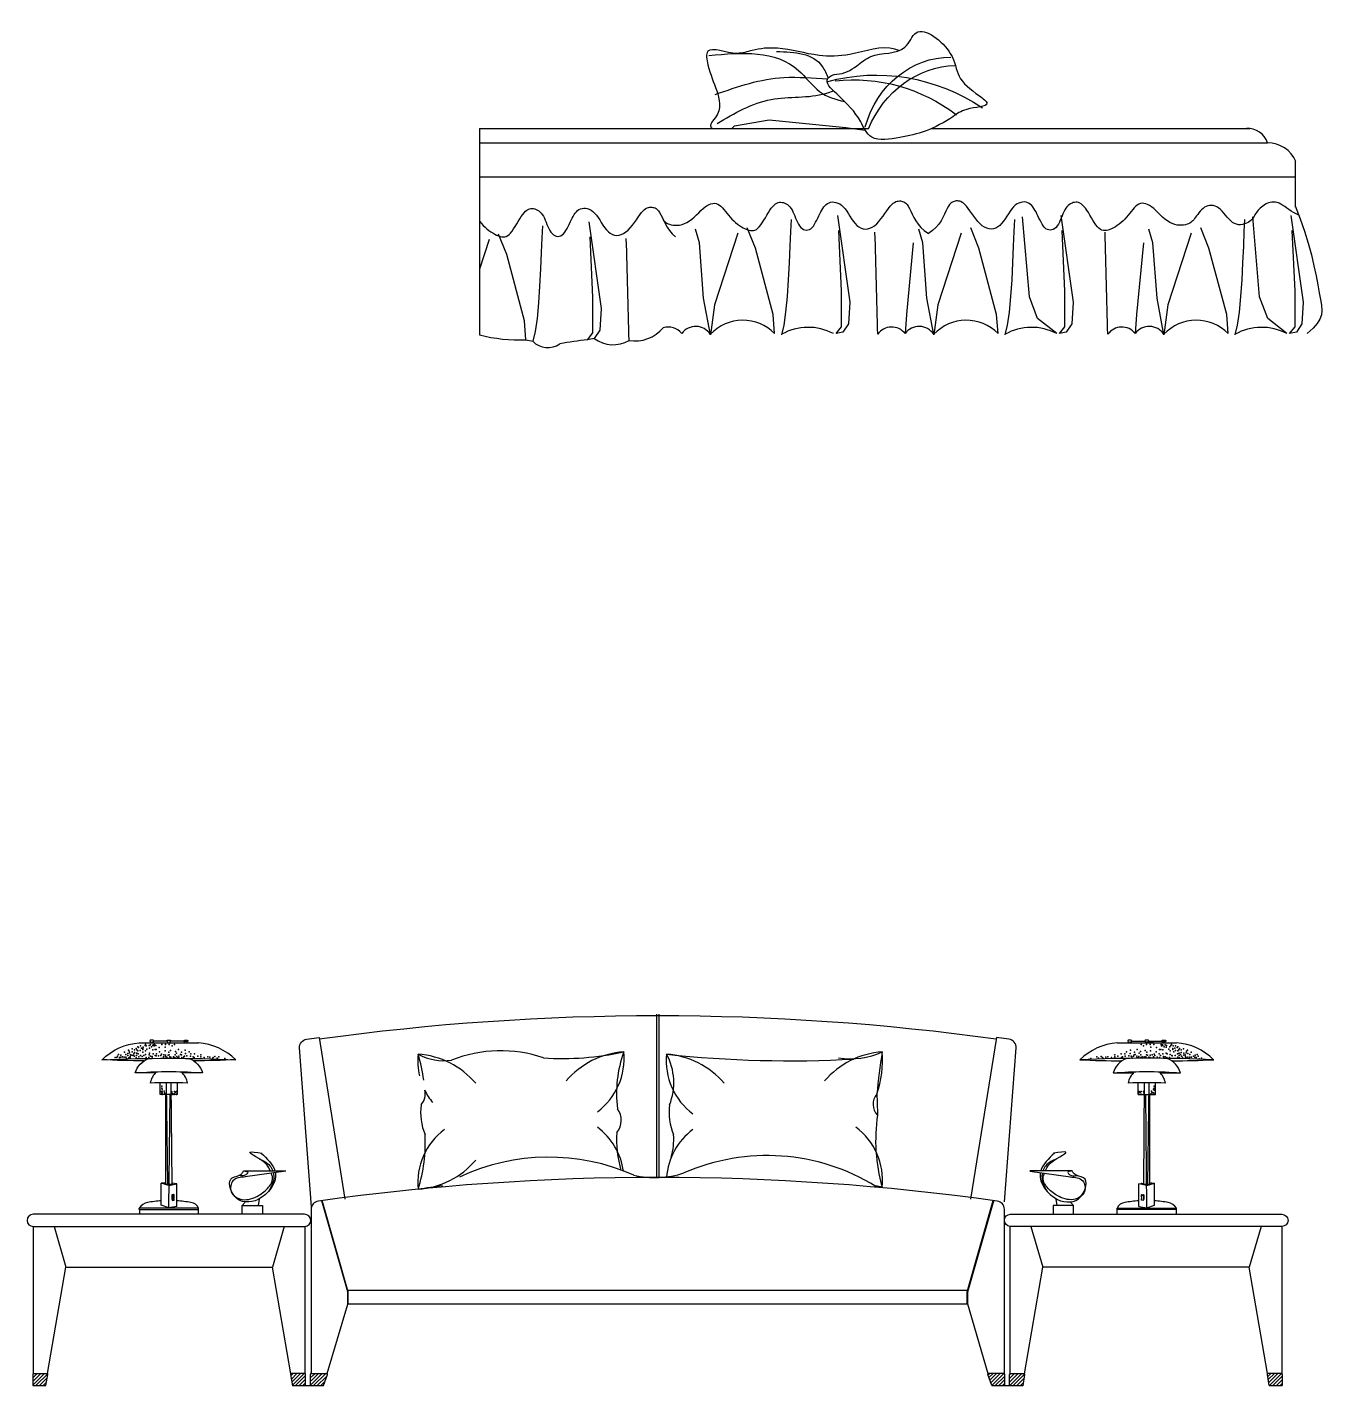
# Model space of a CAD drawing. Header units: inches. Extents: x 4.1 to 46.6, y 13.1 to 37.9.
# Drawn here: x 30.06 to 33.233, y 22.098 to 25.427 of the extents above; entities that cross this region are included whole.
import ezdxf

# ---------------------------------------------------------------- set-up
doc = ezdxf.new("R2010")
doc.units = ezdxf.units.IN
doc.header["$MEASUREMENT"] = 0
for name, color, linetype in [('02', 2, 'Continuous'), ('1', 1, 'Continuous'), ('4', 4, 'Continuous'), ('8', 8, 'Continuous')]:
    doc.layers.add(name, color=color, linetype=linetype)
pattern_1 = [(45, (38.468303, 12.233657), (-0.0044194174, 0.0044194174), [])]

msp = doc.modelspace()

# ---------------------------------------------------------------- hatches: boundary and pattern name
at = {"layer": '8'}
h = msp.add_hatch(dxfattribs=at)
h.set_pattern_fill('ANSI31', color=256, scale=0.05, style=0)
h.set_pattern_definition(pattern_1)
h.paths.add_polyline_path([(30.074, 22.0989), (30.1061, 22.0989), (30.1108, 22.1266, 0.465152), (30.1089, 22.1289), (30.076, 22.1289, 0.414214), (30.074, 22.1269)])
h.paths.add_polyline_path([(30.7424, 22.0989), (30.7424, 22.1265, 0.414214), (30.7404, 22.1285), (30.7076, 22.1285, 0.465152), (30.7056, 22.1261), (30.7103, 22.0989)])
h = msp.add_hatch(dxfattribs=at)
h.set_pattern_fill('ANSI31', color=256, scale=0.05, style=0)
h.set_pattern_definition(pattern_1)
h.paths.add_polyline_path([(30.7949, 22.1286, 0.154408), (30.7938, 22.1289), (30.756, 22.1289), (30.756, 22.0989), (30.786, 22.0989)])
h.paths.add_polyline_path([(32.456, 22.1269, 0.414214), (32.454, 22.1289), (32.4163, 22.1289, 0.516636), (32.4144, 22.1263), (32.424, 22.0989), (32.456, 22.0989)])
h = msp.add_hatch(dxfattribs=at)
h.set_pattern_fill('ANSI31', color=256, scale=0.05, style=0)
h.set_pattern_definition(pattern_1)
h.paths.add_polyline_path([(32.4697, 22.1285, 0.414214), (32.4677, 22.1265), (32.4677, 22.0989), (32.4998, 22.0989), (32.5045, 22.1261, 0.465152), (32.5025, 22.1285)])
h.paths.add_polyline_path([(33.1012, 22.1289, 0.465152), (33.0993, 22.1266), (33.104, 22.0989), (33.136, 22.0989), (33.136, 22.1269, 0.414214), (33.134, 22.1289)])

# ---------------------------------------------------------------- linework, layer by layer
at = {"layer": '02'}
for p, q in [((31.1686, 25.1441), (33.0998, 25.1441)), ((31.2825, 24.6613), (31.2992, 24.658)), ((31.6035, 22.6089), (31.6035, 23.0089)), ((31.6085, 22.6089), (31.6085, 23.0089)), ((30.4539, 22.9425), (30.4447, 22.9425)), ((32.7316, 22.939), (32.8764, 22.939)), ((32.8015, 22.9414), (32.8399, 22.9429)), ((32.8483, 22.9414), (32.8435, 22.9414)), ((30.3863, 22.8119), (30.3863, 22.8407)), ((30.4045, 22.5927), (30.4013, 22.8411)), ((30.415, 22.5932), (30.413, 22.8411)), ((30.4283, 22.8119), (30.4283, 22.8407)), ((32.783, 22.8119), (32.783, 22.8407)), ((32.7963, 22.5932), (32.7983, 22.8411)), ((32.8068, 22.5927), (32.81, 22.8411)), ((32.825, 22.8119), (32.825, 22.8407)), ((30.4283, 22.8119), (30.3863, 22.8119)), ((30.3996, 22.5934), (30.3996, 22.8119)), ((30.407, 22.5347), (30.4101, 22.8119)), ((32.783, 22.8119), (32.825, 22.8119)), ((32.8043, 22.5347), (32.8012, 22.8119)), ((32.8117, 22.5934), (32.8117, 22.8119)), ((30.59, 22.6251), (30.6942, 22.6251)), ((30.6942, 22.6241), (30.5942, 22.6103)), ((32.6213, 22.6251), (32.5171, 22.6251)), ((32.5171, 22.6241), (32.6171, 22.6103)), ((30.3996, 22.5958), (30.3885, 22.5949)), ((30.407, 22.5896), (30.3885, 22.5949)), ((30.3885, 22.5408), (30.3885, 22.5949)), ((30.407, 22.5896), (30.427, 22.5933)), ((30.427, 22.5933), (30.415, 22.5952)), ((30.427, 22.5381), (30.427, 22.5934)), ((32.7843, 22.5933), (32.7963, 22.5952)), ((32.7843, 22.5381), (32.7843, 22.5934)), ((32.8043, 22.5896), (32.7843, 22.5933)), ((32.8043, 22.5896), (32.8228, 22.5949)), ((32.8117, 22.5958), (32.8228, 22.5949)), ((32.8228, 22.5408), (32.8228, 22.5949)), ((30.5942, 22.5487), (30.5868, 22.5402)), ((30.5868, 22.5402), (30.6367, 22.5402)), ((30.5868, 22.5189), (30.5868, 22.5402)), ((30.6272, 22.5402), (30.6293, 22.5561)), ((30.6367, 22.5402), (30.6367, 22.5189)), ((32.6245, 22.5402), (32.5746, 22.5402)), ((32.5746, 22.5402), (32.5746, 22.5189)), ((32.5841, 22.5402), (32.582, 22.5561)), ((32.6171, 22.5487), (32.6245, 22.5402)), ((32.6245, 22.5189), (32.6245, 22.5402)), ((30.3349, 22.5305), (30.3349, 22.5339)), ((32.8764, 22.5305), (32.8764, 22.5339)), ((32.364, 22.3319), (30.846, 22.3319))]:
    msp.add_line(p, q, dxfattribs=at)
for points in [[(31.7932, 25.1854), (31.8787, 25.2003), (32.0665, 25.1818), (32.1137, 25.1752)], [(31.6186, 24.9552), (31.6204, 24.953), (31.6226, 24.9508), (31.625, 24.9488), (31.6277, 24.9471), (31.6307, 24.9456), (31.6343, 24.9443), (31.6384, 24.9432), (31.643, 24.9424), (31.648, 24.942), (31.6535, 24.942), (31.6591, 24.9426), (31.665, 24.9439), (31.671, 24.9459), (31.6769, 24.9488), (31.6829, 24.9526), (31.6888, 24.9571), (31.6945, 24.9621), (31.7002, 24.9674), (31.7058, 24.9728), (31.7112, 24.978), (31.7164, 24.9828), (31.7215, 24.987), (31.7265, 24.9904), (31.7312, 24.9929), (31.7358, 24.9947), (31.7403, 24.9956), (31.7445, 24.9958), (31.7487, 24.9951), (31.7527, 24.9937), (31.7566, 24.9914), (31.7604, 24.9884), (31.7641, 24.9848), (31.7677, 24.9807), (31.7714, 24.9761), (31.7751, 24.9714), (31.779, 24.9665), (31.783, 24.9617), (31.7872, 24.9571), (31.7916, 24.9527), (31.7962, 24.9486), (31.8009, 24.9449), (31.8056, 24.9415), (31.8104, 24.9384), (31.8151, 24.9358), (31.8197, 24.9335), (31.8241, 24.9316), (31.8283, 24.9301), (31.8323, 24.9292), (31.8361, 24.9288), (31.8398, 24.9291), (31.8434, 24.9301), (31.847, 24.9319), (31.8506, 24.9346), (31.8542, 24.9382), (31.8579, 24.9428), (31.8616, 24.9482), (31.8653, 24.9542), (31.8691, 24.9605), (31.8728, 24.9669), (31.8765, 24.973), (31.8802, 24.9788), (31.8837, 24.9839), (31.8872, 24.9882), (31.8906, 24.9916), (31.8939, 24.9943), (31.8972, 24.9962), (31.9004, 24.9975), (31.9036, 24.9982), (31.9069, 24.9983), (31.9101, 24.9981), (31.9134, 24.9974), (31.9167, 24.9962), (31.9199, 24.9947), (31.9231, 24.9926), (31.9262, 24.9901), (31.9291, 24.9872), (31.9319, 24.9836), (31.9345, 24.9796), (31.9368, 24.975), (31.939, 24.9701), (31.9411, 24.9649), (31.9432, 24.9596), (31.9453, 24.9543), (31.9475, 24.9493), (31.95, 24.9446), (31.9527, 24.9404), (31.9557, 24.9369), (31.959, 24.9341), (31.9625, 24.932), (31.9661, 24.9307), (31.9697, 24.9301), (31.9734, 24.9304), (31.977, 24.9315), (31.9804, 24.9335), (31.9837, 24.9365), (31.9867, 24.9401), (31.9896, 24.9444), (31.9923, 24.9492), (31.995, 24.9543), (31.9975, 24.9595), (32, 24.9647), (32.0024, 24.9699), (32.0048, 24.9747), (32.0073, 24.9792), (32.0098, 24.9833), (32.0125, 24.9871), (32.0153, 24.9904), (32.0184, 24.9932), (32.0216, 24.9955), (32.0252, 24.9973), (32.0291, 24.9985), (32.0333, 24.999), (32.0376, 24.9989), (32.0421, 24.9981), (32.0467, 24.9965), (32.0513, 24.9942), (32.0558, 24.991), (32.0602, 24.9869), (32.0644, 24.9819), (32.0685, 24.9763), (32.0725, 24.9702), (32.0765, 24.9639), (32.0805, 24.9577), (32.0847, 24.9517), (32.089, 24.9462), (32.0936, 24.9415), (32.0985, 24.9378), (32.1036, 24.935), (32.1089, 24.9333), (32.1143, 24.9326), (32.1199, 24.933), (32.1255, 24.9345), (32.1311, 24.9371), (32.1366, 24.9408), (32.1421, 24.9456), (32.1474, 24.9513), (32.1525, 24.9576), (32.1575, 24.9642), (32.1623, 24.9709), (32.1669, 24.9773), (32.1712, 24.9833), (32.1753, 24.9884), (32.179, 24.9926), (32.1825, 24.9958), (32.1858, 24.9981), (32.1889, 24.9998), (32.1919, 25.0009), (32.1947, 25.0014), (32.1975, 25.0016), (32.2002, 25.0015), (32.2028, 25.0012), (32.2055, 25.0006), (32.2082, 24.9996), (32.2109, 24.998), (32.2137, 24.9958), (32.2165, 24.9926), (32.2194, 24.9885), (32.2223, 24.9833), (32.2254, 24.9768), (32.2289, 24.9694), (32.2328, 24.9614), (32.2376, 24.953), (32.2433, 24.9446), (32.2502, 24.9364), (32.2586, 24.9288), (32.2686, 24.9221)], [(33.1771, 24.9667), (33.1765, 24.9669), (33.1699, 24.9698), (33.1637, 24.9731), (33.1578, 24.9766), (33.1522, 24.9803), (33.147, 24.984), (33.1419, 24.9876), (33.1371, 24.9908), (33.1324, 24.9936), (33.1279, 24.9959), (33.1233, 24.9974), (33.1189, 24.9983), (33.1146, 24.9987), (33.1103, 24.9984), (33.1062, 24.9977), (33.1022, 24.9966), (33.0984, 24.9951), (33.0947, 24.9933), (33.0912, 24.9913), (33.0879, 24.9891), (33.0848, 24.9867), (33.0819, 24.9841), (33.0792, 24.9814), (33.0767, 24.9787), (33.0745, 24.9758), (33.0724, 24.973), (33.0706, 24.9701), (33.0689, 24.9673), (33.0673, 24.9644), (33.0656, 24.9617), (33.0637, 24.959), (33.0615, 24.9563), (33.0589, 24.9538), (33.0559, 24.9513), (33.0522, 24.949), (33.0481, 24.9469), (33.0436, 24.9452), (33.0388, 24.944), (33.0338, 24.9434), (33.0288, 24.9434), (33.0238, 24.9444), (33.0189, 24.9462), (33.0142, 24.9491), (33.0098, 24.9529), (33.0054, 24.9572), (33.0012, 24.962), (32.9971, 24.9669), (32.9929, 24.9718), (32.9888, 24.9765), (32.9845, 24.9806), (32.9802, 24.9841), (32.9757, 24.9868), (32.9712, 24.9888), (32.9667, 24.9901), (32.9623, 24.9907), (32.9579, 24.9906), (32.9536, 24.9898), (32.9495, 24.9882), (32.9455, 24.986), (32.9417, 24.9832), (32.9381, 24.9799), (32.9347, 24.9763), (32.9315, 24.9725), (32.9286, 24.9687), (32.9258, 24.965), (32.9233, 24.9615), (32.9211, 24.9583), (32.9189, 24.9555), (32.9168, 24.953), (32.9146, 24.9508), (32.9122, 24.9488), (32.9095, 24.9471), (32.9065, 24.9456), (32.903, 24.9443), (32.8988, 24.9432), (32.8942, 24.9424), (32.8892, 24.942), (32.8838, 24.942), (32.8781, 24.9426), (32.8722, 24.9439), (32.8663, 24.9459), (32.8603, 24.9488), (32.8543, 24.9526), (32.8485, 24.9571), (32.8427, 24.9621), (32.837, 24.9674), (32.8315, 24.9728), (32.826, 24.978), (32.8208, 24.9828), (32.8157, 24.987), (32.8107, 24.9904), (32.806, 24.9929), (32.8014, 24.9947), (32.797, 24.9956), (32.7927, 24.9958), (32.7885, 24.9951), (32.7845, 24.9937), (32.7806, 24.9914), (32.7769, 24.9884), (32.7732, 24.9848), (32.7695, 24.9807), (32.7658, 24.9761), (32.7621, 24.9714), (32.7582, 24.9665), (32.7542, 24.9617), (32.75, 24.9571), (32.7456, 24.9527), (32.741, 24.9486), (32.7363, 24.9449), (32.7316, 24.9415), (32.7268, 24.9384), (32.7221, 24.9358), (32.7175, 24.9335), (32.7131, 24.9316), (32.7089, 24.9301), (32.7049, 24.9292), (32.7011, 24.9288), (32.6974, 24.9291), (32.6938, 24.9301), (32.6902, 24.9319), (32.6866, 24.9346), (32.683, 24.9382), (32.6793, 24.9428), (32.6756, 24.9482), (32.6719, 24.9542), (32.6681, 24.9605), (32.6644, 24.9669), (32.6607, 24.973), (32.657, 24.9788), (32.6535, 24.9839), (32.65, 24.9882), (32.6466, 24.9916), (32.6433, 24.9943), (32.64, 24.9962), (32.6368, 24.9975), (32.6336, 24.9982), (32.6304, 24.9983), (32.6271, 24.9981), (32.6238, 24.9974), (32.6206, 24.9962), (32.6173, 24.9947), (32.6141, 24.9926), (32.611, 24.9901), (32.6081, 24.9872), (32.6053, 24.9836), (32.6028, 24.9796), (32.6004, 24.975), (32.5982, 24.9701), (32.5961, 24.9649), (32.5941, 24.9596), (32.5919, 24.9543), (32.5897, 24.9493), (32.5873, 24.9446), (32.5846, 24.9404), (32.5815, 24.9369), (32.5783, 24.9341), (32.5748, 24.932), (32.5711, 24.9307), (32.5675, 24.9301), (32.5638, 24.9304), (32.5602, 24.9315), (32.5568, 24.9335), (32.5535, 24.9365), (32.5505, 24.9401), (32.5476, 24.9444), (32.5449, 24.9492), (32.5423, 24.9543), (32.5397, 24.9595), (32.5372, 24.9647), (32.5348, 24.9699), (32.5324, 24.9747), (32.5299, 24.9792), (32.5274, 24.9833), (32.5247, 24.9871), (32.5219, 24.9904), (32.5189, 24.9932), (32.5156, 24.9955), (32.512, 24.9973), (32.5081, 24.9985), (32.5039, 24.999), (32.4996, 24.9989), (32.4951, 24.9981), (32.4905, 24.9965), (32.4859, 24.9942), (32.4814, 24.991), (32.477, 24.9869), (32.4728, 24.9819), (32.4687, 24.9763), (32.4647, 24.9702), (32.4607, 24.9639), (32.4567, 24.9577), (32.4525, 24.9517), (32.4482, 24.9462), (32.4436, 24.9415), (32.4387, 24.9378), (32.4336, 24.935), (32.4283, 24.9333), (32.4229, 24.9326), (32.4173, 24.933), (32.4117, 24.9345), (32.4061, 24.9371), (32.4006, 24.9408), (32.3952, 24.9456), (32.3898, 24.9513), (32.3847, 24.9576), (32.3797, 24.9642), (32.3749, 24.9709), (32.3703, 24.9773), (32.366, 24.9833), (32.362, 24.9884), (32.3582, 24.9926), (32.3547, 24.9958), (32.3514, 24.9981), (32.3483, 24.9998), (32.3453, 25.0009), (32.3425, 25.0014), (32.3397, 25.0016), (32.337, 25.0015), (32.3344, 25.0012), (32.3317, 25.0006), (32.329, 24.9996), (32.3263, 24.998), (32.3236, 24.9958), (32.3207, 24.9926), (32.3179, 24.9885), (32.3149, 24.9833), (32.3118, 24.9768), (32.3083, 24.9694), (32.3044, 24.9614), (32.2996, 24.953), (32.2939, 24.9446), (32.287, 24.9364), (32.2786, 24.9288), (32.2686, 24.9221)], [(31.1686, 24.9525), (31.1696, 24.9512), (31.1736, 24.9464), (31.1778, 24.9417), (31.1822, 24.9373), (31.1868, 24.9332), (31.1915, 24.9295), (31.1963, 24.9261), (31.2011, 24.9231), (31.2058, 24.9204), (31.2104, 24.9181), (31.2148, 24.9162), (31.219, 24.9148), (31.2229, 24.9138), (31.2268, 24.9135), (31.2305, 24.9137), (31.2341, 24.9147), (31.2377, 24.9165), (31.2412, 24.9192), (31.2448, 24.9228), (31.2485, 24.9275), (31.2522, 24.9329), (31.256, 24.9389), (31.2597, 24.9452), (31.2635, 24.9515), (31.2672, 24.9577), (31.2708, 24.9635), (31.2744, 24.9686), (31.2778, 24.9728), (31.2812, 24.9763), (31.2845, 24.9789), (31.2878, 24.9808), (31.2911, 24.9821), (31.2943, 24.9828), (31.2975, 24.983), (31.3007, 24.9827), (31.304, 24.982), (31.3073, 24.9809), (31.3105, 24.9793), (31.3137, 24.9773), (31.3168, 24.9748), (31.3198, 24.9718), (31.3225, 24.9683), (31.3251, 24.9643), (31.3275, 24.9597), (31.3296, 24.9547), (31.3317, 24.9495), (31.3338, 24.9442), (31.3359, 24.939), (31.3382, 24.9339), (31.3406, 24.9293), (31.3433, 24.9251), (31.3463, 24.9216), (31.3496, 24.9187), (31.3531, 24.9166), (31.3567, 24.9153), (31.3604, 24.9148), (31.3641, 24.915), (31.3676, 24.9162), (31.3711, 24.9182), (31.3743, 24.9211), (31.3774, 24.9248), (31.3802, 24.9291), (31.383, 24.9338), (31.3856, 24.9389), (31.3881, 24.9441), (31.3906, 24.9494), (31.3931, 24.9545), (31.3955, 24.9593), (31.3979, 24.9638), (31.4005, 24.968), (31.4032, 24.9717), (31.406, 24.975), (31.409, 24.9779), (31.4123, 24.9802), (31.4159, 24.9819), (31.4198, 24.9831), (31.4239, 24.9837), (31.4283, 24.9836), (31.4328, 24.9828), (31.4373, 24.9812), (31.4419, 24.9788), (31.4464, 24.9756), (31.4508, 24.9715), (31.455, 24.9666), (31.4591, 24.9609), (31.4631, 24.9549), (31.4671, 24.9486), (31.4712, 24.9423), (31.4753, 24.9363), (31.4797, 24.9309), (31.4843, 24.9262), (31.4891, 24.9224), (31.4942, 24.9196), (31.4995, 24.9179), (31.505, 24.9173), (31.5105, 24.9176), (31.5161, 24.9191), (31.5217, 24.9217), (31.5273, 24.9255), (31.5327, 24.9303), (31.538, 24.936), (31.5432, 24.9423), (31.5482, 24.9489), (31.553, 24.9556), (31.5575, 24.962), (31.5618, 24.9679), (31.5659, 24.9731), (31.5697, 24.9772), (31.5732, 24.9804), (31.5765, 24.9828), (31.5796, 24.9845), (31.5825, 24.9855), (31.5854, 24.9861), (31.5881, 24.9862), (31.5908, 24.9861), (31.5935, 24.9859), (31.5962, 24.9853), (31.5988, 24.9843), (31.6016, 24.9827), (31.6043, 24.9804), (31.6071, 24.9773), (31.61, 24.9732), (31.613, 24.9679), (31.6161, 24.9615), (31.6195, 24.9541), (31.6235, 24.9461), (31.6282, 24.9377), (31.634, 24.9292), (31.6409, 24.9211), (31.6492, 24.9135)], [(31.3227, 24.9404), (31.3214, 24.9111), (31.3199, 24.8751), (31.3182, 24.8349), (31.316, 24.7929), (31.3131, 24.7518), (31.3095, 24.7139), (31.3049, 24.6818), (31.2992, 24.658)], [(31.4365, 24.9504), (31.4666, 24.7383), (31.4633, 24.6847), (31.4499, 24.6647), (31.4331, 24.6613), (31.4465, 24.6781), (31.4465, 24.765), (31.4398, 24.9137)], [(31.8918, 24.6767), (31.8885, 24.7235), (31.845, 24.8855), (31.8249, 24.9357)], [(31.932, 24.9558), (31.9307, 24.9265), (31.9293, 24.8905), (31.9275, 24.8502), (31.9253, 24.8083), (31.9225, 24.7671), (31.9188, 24.7292), (31.9142, 24.6971), (31.9086, 24.6733)], [(32.0458, 24.9658), (32.076, 24.7536), (32.0726, 24.7001), (32.0592, 24.68), (32.0425, 24.6767), (32.0559, 24.6934), (32.0559, 24.7804), (32.0492, 24.929)], [(32.4393, 24.6767), (32.4359, 24.7235), (32.3924, 24.8855), (32.3723, 24.9357)], [(32.4795, 24.9558), (32.4782, 24.9265), (32.4767, 24.8905), (32.475, 24.8502), (32.4728, 24.8083), (32.4699, 24.7671), (32.4663, 24.7292), (32.4617, 24.6971), (32.456, 24.6733)], [(32.5832, 24.6767), (32.5364, 24.7135), (32.5163, 24.767), (32.4996, 24.9624)], [(32.5933, 24.9658), (32.6234, 24.7536), (32.6201, 24.7001), (32.6067, 24.68), (32.5899, 24.6767), (32.6033, 24.6934), (32.6033, 24.7804), (32.5966, 24.929)], [(33.0031, 24.6767), (32.9998, 24.7235), (32.9563, 24.8855), (32.9362, 24.9357)], [(33.0433, 24.9558), (33.042, 24.9265), (33.0406, 24.8905), (33.0388, 24.8502), (33.0366, 24.8083), (33.0338, 24.7671), (33.0301, 24.7292), (33.0256, 24.6971), (33.0199, 24.6733)], [(33.1471, 24.6767), (33.1002, 24.7135), (33.0801, 24.767), (33.0634, 24.9624)], [(33.1571, 24.9658), (33.1873, 24.7536), (33.1839, 24.7001), (33.1705, 24.68), (33.1538, 24.6767), (33.1672, 24.6934), (33.1672, 24.7804), (33.1605, 24.929)], [(31.1921, 24.907), (31.1686, 24.8345)], [(31.2825, 24.6613), (31.2791, 24.7082), (31.2356, 24.8702), (31.2155, 24.9203)], [(31.8014, 24.9223), (31.7445, 24.7469), (31.7345, 24.6733), (31.7178, 24.7636), (31.7077, 24.8989), (31.6977, 24.9323)], [(32.3489, 24.9223), (32.292, 24.7469), (32.2819, 24.6733), (32.2652, 24.7636), (32.2552, 24.8989), (32.2451, 24.9323)], [(32.9128, 24.9223), (32.8558, 24.7469), (32.8458, 24.6733), (32.8291, 24.7636), (32.819, 24.8989), (32.809, 24.9323)], [(32.2317, 24.8989), (32.215, 24.7235), (32.2116, 24.6767)], [(32.7956, 24.8989), (32.7788, 24.7235), (32.7755, 24.6767)], [(30.4024, 22.9429), (30.3714, 22.9429)], [(32.8089, 22.9429), (32.8399, 22.9429)], [(30.427, 22.5381), (30.407, 22.5347), (30.3885, 22.5408)], [(30.4203, 22.5654), (30.4162, 22.5647)], [(30.847, 22.2988), (30.847, 22.3291), (30.7832, 22.5523)], [(32.364, 22.2988), (32.364, 22.3291), (32.4278, 22.5523)], [(32.7843, 22.5381), (32.8043, 22.5347), (32.8228, 22.5408)], [(32.791, 22.5654), (32.7951, 22.5647)], [(30.4797, 22.5339), (30.3349, 22.5339)], [(30.3349, 22.5305), (30.4797, 22.5305)], [(30.3353, 22.5305), (30.3353, 22.5189)], [(30.4797, 22.5189), (30.4797, 22.5339)], [(32.7316, 22.5189), (32.7316, 22.5339)], [(32.7316, 22.5339), (32.8764, 22.5339)], [(32.8764, 22.5305), (32.7316, 22.5305)], [(32.8759, 22.5305), (32.8759, 22.5189)]]:
    msp.add_lwpolyline(points, dxfattribs=at)
for points in [[(30.2437, 22.8973, -0.178639), (30.3349, 22.939), (30.4797, 22.939)], [(30.3678, 22.939), (30.3678, 22.9414, -0.204461), (30.3701, 22.9425, 0.555281), (30.3694, 22.9445), (30.3694, 22.9453), (30.3615, 22.9453), (30.3615, 22.9445, 0.555281), (30.3608, 22.9425, -0.204461), (30.363, 22.9414), (30.363, 22.939)], [(30.4049, 22.939), (30.4049, 22.9414, 0.204461), (30.4027, 22.9425, -0.555281), (30.4034, 22.9445), (30.4034, 22.9453), (30.4113, 22.9453), (30.4113, 22.9445, -0.555281), (30.412, 22.9425, 0.204461), (30.4098, 22.9414), (30.4098, 22.939)], [(30.4468, 22.9398, 0.094811), (30.4432, 22.9429), (30.4122, 22.9429)], [(30.4468, 22.939), (30.4468, 22.9414, 0.204461), (30.4446, 22.9425, -0.555282), (30.4453, 22.9445), (30.4453, 22.9453), (30.4532, 22.9453), (30.4532, 22.9445, -0.555282), (30.4539, 22.9425, 0.204461), (30.4517, 22.9414), (30.4517, 22.939)], [(32.7645, 22.939), (32.7645, 22.9414, -0.204461), (32.7667, 22.9425, 0.555282), (32.766, 22.9445), (32.766, 22.9453), (32.7581, 22.9453), (32.7581, 22.9445, 0.555282), (32.7574, 22.9425, -0.204461), (32.7596, 22.9414), (32.7596, 22.939)], [(32.7645, 22.9398, -0.094811), (32.7681, 22.9429), (32.799, 22.9429)], [(32.8064, 22.939), (32.8064, 22.9414, -0.204461), (32.8086, 22.9425, 0.555281), (32.8079, 22.9445), (32.8079, 22.9453), (32.8, 22.9453), (32.8, 22.9445, 0.555281), (32.7993, 22.9425, -0.204461), (32.8015, 22.9414), (32.8015, 22.939)], [(32.8435, 22.939), (32.8435, 22.9414, 0.204461), (32.8412, 22.9425, -0.555281), (32.8419, 22.9445), (32.8419, 22.9453), (32.8498, 22.9453), (32.8498, 22.9445, -0.555281), (32.8505, 22.9425, 0.204461), (32.8483, 22.9414), (32.8483, 22.939)], [(32.9676, 22.8973, 0.178639), (32.8764, 22.939)], [(30.3459, 22.8944, -0.005704), (30.2432, 22.8973, -0.023086), (30.5715, 22.8973, -0.005704), (30.4687, 22.8944)], [(30.3745, 22.8651), (30.3247, 22.8651, -0.227544), (30.3575, 22.9008, -0.227544)], [(30.4571, 22.9008, -0.227544), (30.4899, 22.8651), (30.4401, 22.8651)], [(32.8654, 22.8944, 0.005704), (32.9681, 22.8973, 0.023086), (32.6398, 22.8973, 0.005704), (32.7426, 22.8944)], [(32.7542, 22.9008, 0.227544), (32.7214, 22.8651), (32.7712, 22.8651)], [(32.8368, 22.8651), (32.8866, 22.8651, 0.227544), (32.8538, 22.9008, 0.227544)], [(30.4145, 22.5665, -0.544955), (30.4161, 22.5641, 0.064522), (30.4163, 22.5525)], [(30.4145, 22.5665), (30.4145, 22.5605, 0.108832), (30.4163, 22.5525)], [(30.4163, 22.5525), (30.4203, 22.5533, -0.055126), (30.4202, 22.5649, 0.486218), (30.419, 22.5672), (30.4147, 22.5665)], [(32.795, 22.5525), (32.791, 22.5533, 0.055126), (32.7911, 22.5649, -0.486218), (32.7923, 22.5672), (32.7966, 22.5665)], [(32.7968, 22.5665, 0.544955), (32.7952, 22.5641, -0.064522), (32.795, 22.5525)], [(32.7968, 22.5665), (32.7968, 22.5605, -0.108832), (32.795, 22.5525)]]:
    msp.add_lwpolyline(points, format="xyb", dxfattribs=at)
for centre, radius, start, end in [((-11.8817, 23.6061), 43.4296, 1.38985, 1.7204), ((-11.2723, 23.6215), 43.4296, 1.38985, 1.7204), ((-10.7085, 23.6215), 43.4296, 1.38985, 1.7204), ((31.8141, 24.6004), 0.1089, 44.4697, 136.8629), ((32.3616, 24.6004), 0.1089, 44.4697, 136.8629), ((32.9254, 24.6004), 0.1089, 44.4697, 136.8629), ((31.267, 25.0609), 0.3999, 255.7489, 272.2154), ((31.5492, 24.7489), 0.0905, 261.0147, 320.0087), ((31.6313, 24.6509), 0.0418, 38.0861, 107.6596), ((31.6986, 24.6515), 0.0426, 33.1927, 143.8173), ((31.9741, 24.5596), 0.1323, 62.1967, 119.455), ((32.1787, 24.6509), 0.0418, 38.0861, 145.0301), ((32.246, 24.6515), 0.0426, 33.1927, 143.8173), ((32.5215, 24.5596), 0.1323, 62.1967, 119.455), ((32.7426, 24.6509), 0.0418, 38.0861, 145.0301), ((32.8099, 24.6515), 0.0426, 33.1927, 143.8173), ((33.0854, 24.5596), 0.1323, 62.1967, 119.455), ((31.3362, 24.6933), 0.0512, 223.6337, 305.2238), ((31.5125, 23.8822), 0.7831, 95.8141, 100.7969), ((31.4964, 24.7269), 0.0777, 233.1853, 299.8705), ((31.6055, 16.9674), 6.0375, 82.10309, 97.89691), ((30.3776, 22.9318), 0.0127, 119.1208, 140.2305), ((30.4679, 22.7916), 0.1479, 45.5945, 85.4316), ((32.7434, 22.7916), 0.1479, 94.5684, 134.4055), ((32.8337, 22.9318), 0.0127, 39.7695, 60.8792), ((31.1793, 22.8945), 0.1619, 174.11, 192.9489), ((31.0812, 23.0251), 0.1302, 241.0908, 278.4042), ((31.0039, 22.7074), 0.2041, 40.4189, 85.9871), ((30.6049, 22.7895), 0.4309, 7.6727, 16.3954), ((31.2202, 22.5962), 0.3232, 71.0183, 111.7974), ((31.3705, 23.6138), 0.7134, 266.3716, 282.2562), ((31.5362, 22.713), 0.2041, 94.0129, 139.5811), ((31.3609, 22.9), 0.1619, 306.5711, 5.89), ((31.8196, 22.813), 0.3152, 160.8133, 186.5053), ((31.7882, 22.8945), 0.1619, 174.11, 233.4289), ((31.9294, 25.7117), 2.8169, 263.8398, 273.1866), ((31.6128, 22.7074), 0.2041, 40.4189, 85.9871), ((31.4974, 22.8414), 0.1473, 338.3017, 28.2264), ((32.1697, 22.713), 0.2041, 94.0129, 139.5811), ((32.0769, 23.0901), 0.1904, 261.5028, 294.3374), ((31.8992, 22.8956), 0.257, 341.3058, 4.6952), ((33.5015, 22.6988), 1.3636, 170.8108, 175.1902), ((30.4073, 21.8835), 0.9842, 85.7804, 94.2196), ((30.4058, 22.8334), 0.0445, 130.1548, 171.8287), ((30.4073, 22.0824), 0.7588, 86.5578, 93.4422), ((30.4089, 22.8334), 0.0445, 8.1713, 49.8452), ((32.804, 21.8835), 0.9842, 85.7804, 94.2196), ((32.8024, 22.8334), 0.0445, 130.1548, 171.8287), ((32.804, 22.0824), 0.7588, 86.5578, 93.4422), ((32.8055, 22.8334), 0.0445, 8.1713, 49.8452), ((30.9975, 22.8132), 0.0382, 316.7316, 14.6494), ((31.1793, 22.8945), 0.1619, 206.2629, 219.0596), ((32.1702, 22.7882), 0.0372, 137.8287, 225.5264), ((34.1104, 22.8513), 1.9682, 181.1124, 182.6095), ((31.1642, 22.7686), 0.1401, 172.4632, 202.983), ((31.4705, 22.7493), 0.0456, 319.098, 37.9167), ((31.7731, 22.7686), 0.1401, 172.4632, 202.983), ((32.5524, 22.6992), 0.413, 171.2929, 195.9757), ((31.1793, 22.5966), 0.1619, 126.5711, 185.89), ((30.6564, 22.6939), 0.3793, 342.521, 3.0199), ((31.3609, 22.6021), 0.1619, 7.6359, 53.4289), ((31.7793, 22.7024), 0.2749, 176.4446, 196.2046), ((31.7882, 22.5966), 0.1619, 126.5711, 175.6819), ((31.4918, 22.7012), 0.1528, 343.77, 4.7767), ((31.9943, 22.6021), 0.1619, 354.11, 53.4289), ((31.0039, 22.7836), 0.2041, 274.0129, 319.5811), ((31.3381, 22.1419), 0.5168, 66.1803, 115.0578), ((31.8733, 22.1532), 0.5094, 58.4212, 113.5776), ((31.5987, 22.8358), 0.2271, 256.796, 288.1918), ((30.4079, 22.6385), 0.0459, 259.6228, 278.9967), ((31.2187, 21.3522), 1.244, 96.4814, 99.2749), ((31.9359, 21.1128), 1.489, 81.5237, 82.1415), ((32.1697, 22.7891), 0.2041, 261.6583, 265.9871), ((32.8034, 22.6385), 0.0459, 261.0033, 280.3772), ((30.3592, 22.5198), 0.0281, 98.4064, 150.0209), ((30.4082, 22.2543), 0.2981, 93.798, 100.2614), ((30.4082, 22.2543), 0.2981, 79.7386, 86.398), ((30.4598, 22.5265), 0.0212, 20.3456, 85.9287), ((32.7515, 22.5265), 0.0212, 94.0713, 159.6544), ((32.8031, 22.2543), 0.2981, 93.602, 100.2614), ((32.8031, 22.2543), 0.2981, 79.7386, 86.202), ((32.8521, 22.5198), 0.0281, 29.9791, 81.5936)]:
    msp.add_arc(centre, radius, start, end, dxfattribs=at)
at = {"layer": '02', "extrusion": (0, 0, -1)}
for centre, major_axis, start_param, end_param in [((32.3241, 25.1137), (0, 0.2404), 5.006215, 6.281069), ((32.3403, 25.0716), (0, 0.2618), 5.131382, 6.259636), ((32.1404, 24.7617), (0, 0.5482), 6.039149, 6.830446), ((32.0868, 24.8135), (0, 0.4847), 6.177098, 6.886355)]:
    msp.add_ellipse(centre, major_axis=major_axis, ratio=0.913043, start_param=start_param, end_param=end_param, dxfattribs=at)
at = {"layer": '02'}
for points, knots in [([(32.0439, 25.3121), (32.0356, 25.312), (32.0066, 25.298), (32.0622, 25.2475), (32.0973, 25.2127), (32.1256, 25.1446), (32.2004, 25.1571), (32.2657, 25.1705), (32.3206, 25.2012), (32.3592, 25.2305), (32.4293, 25.233), (32.3767, 25.2708), (32.3367, 25.3027), (32.3338, 25.3698), (32.2391, 25.4442), (32.2133, 25.3571), (32.1342, 25.3685), (32.0924, 25.3293), (32.0623, 25.3125), (32.0439, 25.3121)], [0, 0, 0, 0, 24.745627, 75.53113, 176.834759, 229.445206, 297.566138, 361.662638, 441.698298, 481.716035, 534.169181, 562.460227, 638.682249, 709.509726, 812.632561, 863.699451, 951.062791, 994.681159, 1049.588657, 1049.588657, 1049.588657, 1049.588657]), ([(32.1959, 25.3695), (32.1927, 25.371), (32.1582, 25.385), (32.087, 25.3568), (31.9906, 25.3541), (31.9137, 25.3803), (31.843, 25.3742), (31.7923, 25.3551), (31.7183, 25.3878), (31.7301, 25.319), (31.7513, 25.2746), (31.7647, 25.2193), (31.7296, 25.1877), (31.7374, 25.1805), (31.741, 25.1787)], [41.997199, 41.997199, 41.997199, 41.997199, 53.322207, 163.7317, 238.657078, 342.212916, 403.809039, 441.815006, 512.687737, 552.567554, 632.213292, 712.031983, 739.473979, 752.07769, 752.07769, 752.07769, 752.07769]), ([(31.7308, 25.3582), (31.8124, 25.3651), (31.9197, 25.3741), (31.9978, 25.2632), (32.0412, 25.2497), (32.0636, 25.2451)], [0, 0, 0, 0, 211.530635, 277.96176, 342.095342, 342.095342, 342.095342, 342.095342]), ([(31.8966, 25.368), (31.9411, 25.3661), (31.9968, 25.3638), (32.0186, 25.3128), (32.0232, 25.3032)], [0, 0, 0, 0, 111.373868, 139.052761, 139.052761, 139.052761, 139.052761]), ([(31.7464, 25.2626), (31.8019, 25.2818), (31.8919, 25.313), (31.9859, 25.302), (32.0216, 25.301)], [0, 0, 0, 0, 164.078276, 265.973695, 265.973695, 265.973695, 265.973695]), ([(31.7509, 25.1914), (31.7938, 25.2164), (31.8771, 25.265), (31.9814, 25.2519), (32.0299, 25.2689), (32.0359, 25.2713)], [0, 0, 0, 0, 135.888954, 264.546281, 283.136958, 283.136958, 283.136958, 283.136958]), ([(30.6558, 22.6251), (30.6538, 22.6302), (30.645, 22.6503), (30.5839, 22.6757), (30.6218, 22.6706), (30.6357, 22.6687)], [136.132183, 136.132183, 136.132183, 136.132183, 147.226606, 180.988529, 200.496136, 200.496136, 200.496136, 200.496136]), ([(32.5555, 22.6251), (32.5575, 22.6302), (32.5663, 22.6503), (32.6274, 22.6757), (32.5895, 22.6706), (32.5756, 22.6687)], [136.132183, 136.132183, 136.132183, 136.132183, 147.226606, 180.988529, 200.496136, 200.496136, 200.496136, 200.496136]), ([(30.6282, 22.6549), (30.6382, 22.6504), (30.6527, 22.6438), (30.6603, 22.6298), (30.6619, 22.6251)], [0, 0, 0, 0, 20.62058, 30.054702, 30.054702, 30.054702, 30.054702]), ([(32.5831, 22.6549), (32.5731, 22.6504), (32.5586, 22.6438), (32.551, 22.6298), (32.5494, 22.6251)], [0, 0, 0, 0, 20.62058, 30.054702, 30.054702, 30.054702, 30.054702]), ([(30.6684, 22.6205), (30.6685, 22.6199), (30.672, 22.5961), (30.6373, 22.5461), (30.5648, 22.5454), (30.5475, 22.6136), (30.5841, 22.6117), (30.5888, 22.6224), (30.59, 22.6251)], [38.626641, 38.626641, 38.626641, 38.626641, 39.881801, 89.959295, 127.798824, 157.940855, 174.456676, 180.055182, 180.055182, 180.055182, 180.055182]), ([(30.5953, 22.6103), (30.5832, 22.6094), (30.5611, 22.6078), (30.5547, 22.569), (30.59, 22.5486), (30.6257, 22.5617), (30.6519, 22.5816), (30.6647, 22.6052), (30.6594, 22.6166), (30.6583, 22.6191)], [0, 0, 0, 0, 21.09917, 38.676394, 60.076876, 87.213349, 107.936622, 126.385163, 131.817526, 131.817526, 131.817526, 131.817526]), ([(30.6634, 22.6198), (30.664, 22.617), (30.6659, 22.6009), (30.6586, 22.5863), (30.6518, 22.5745)], [33.559119, 33.559119, 33.559119, 33.559119, 39.068987, 64.646446, 64.646446, 64.646446, 64.646446]), ([(32.5429, 22.6205), (32.5428, 22.6199), (32.5393, 22.5961), (32.574, 22.5461), (32.6465, 22.5454), (32.6638, 22.6136), (32.6272, 22.6117), (32.6225, 22.6224), (32.6213, 22.6251)], [38.626641, 38.626641, 38.626641, 38.626641, 39.881801, 89.959295, 127.798824, 157.940855, 174.456676, 180.055182, 180.055182, 180.055182, 180.055182]), ([(32.5479, 22.6198), (32.5473, 22.617), (32.5454, 22.6009), (32.5527, 22.5863), (32.5595, 22.5745)], [33.559119, 33.559119, 33.559119, 33.559119, 39.068987, 64.646446, 64.646446, 64.646446, 64.646446]), ([(32.616, 22.6103), (32.6281, 22.6094), (32.6502, 22.6078), (32.6566, 22.569), (32.6213, 22.5486), (32.5856, 22.5617), (32.5594, 22.5816), (32.5466, 22.6052), (32.5519, 22.6166), (32.553, 22.6191)], [0, 0, 0, 0, 21.09917, 38.676394, 60.076876, 87.213349, 107.936622, 126.385163, 131.817526, 131.817526, 131.817526, 131.817526])]:
    msp.add_open_spline(points, degree=3, knots=knots, dxfattribs=at)
for points in [[(31.7857, 25.1787), (31.7887, 25.1806), (31.791, 25.183), (31.7932, 25.1854)], [(30.6336, 22.6687), (30.6481, 22.6549), (30.6626, 22.641), (30.6673, 22.6251)], [(32.5777, 22.6687), (32.5632, 22.6549), (32.5487, 22.641), (32.544, 22.6251)]]:
    msp.add_open_spline(points, degree=3, dxfattribs=at)
for points in [[(30.59, 22.6251), (30.6006, 22.6209), (30.5963, 22.6156), (30.5783, 22.6135)], [(32.6213, 22.6251), (32.6107, 22.6209), (32.615, 22.6156), (32.633, 22.6135)]]:
    msp.add_spline(points, degree=3, dxfattribs=at)
for p in [(30.2754, 22.9026), (30.2799, 22.9026), (30.2818, 22.9064), (30.2839, 22.9106), (30.2866, 22.9026), (30.2892, 22.9085), (30.2899, 22.9037), (30.2933, 22.9048), (30.2977, 22.9037), (30.2986, 22.9158), (30.3017, 22.9106), (30.3022, 22.9037), (30.3066, 22.9126), (30.3066, 22.9081), (30.308, 22.921), (30.31, 22.9182), (30.3112, 22.9147), (30.3122, 22.9053), (30.3133, 22.9093), (30.3164, 22.9085), (30.3175, 22.9242), (30.3175, 22.9168), (30.32, 22.9081), (30.3216, 22.9116), (30.3227, 22.9064), (30.3233, 22.9215), (30.3233, 22.9148), (30.3269, 22.9252), (30.3278, 22.9137), (30.3278, 22.9081), (30.3289, 22.9215), (30.33, 22.9126), (30.3311, 22.9294), (30.3311, 22.9193), (30.3322, 22.9115), (30.3332, 22.9273), (30.3333, 22.9048), (30.3367, 22.9204), (30.3374, 22.9315), (30.3378, 22.9081), (30.34, 22.9259), (30.3415, 22.9053), (30.3433, 22.9248), (30.3433, 22.9226), (30.3436, 22.9158), (30.3447, 22.9283), (30.3457, 22.9074), (30.3489, 22.9326), (30.3499, 22.9346), (30.3499, 22.9106), (30.35, 22.9193), (30.352, 22.9315), (30.352, 22.9032), (30.3534, 22.9237), (30.3583, 22.9032), (30.3589, 22.9326), (30.3593, 22.9095), (30.36, 22.9259), (30.36, 22.9137), (30.3623, 22.9337), (30.3623, 22.9059), (30.3645, 22.9293), (30.3667, 22.9053), (30.3677, 22.9325), (30.3678, 22.9215), (30.3685, 22.9122), (30.369, 22.9337), (30.3712, 22.9315), (30.3723, 22.9348), (30.3734, 22.9226), (30.374, 22.9074), (30.3756, 22.9326), (30.3761, 22.9221), (30.3763, 22.9069), (30.3772, 22.9116), (30.3823, 22.907), (30.3834, 22.9271), (30.3845, 22.9168), (30.3876, 22.9074), (30.3894, 22.9113), (30.3901, 22.9348), (30.3939, 22.9043), (30.3946, 22.9093), (30.3979, 22.9282), (30.3981, 22.9189), (30.399, 22.9348), (30.3991, 22.9085), (30.3991, 22.9053), (30.4024, 22.9037), (30.4054, 22.9085), (30.4075, 22.9158), (30.4079, 22.9348), (30.4079, 22.9093), (30.4096, 22.9043), (30.4117, 22.92), (30.412, 22.9035), (30.4157, 22.9315), (30.419, 22.9043), (30.4213, 22.9348), (30.4222, 22.9032), (30.4224, 22.9093), (30.4232, 22.9179), (30.4257, 22.9137), (30.4268, 22.9052), (30.4306, 22.9221), (30.4316, 22.9064), (30.4355, 22.9104), (30.4379, 22.9158), (30.438, 22.9093), (30.4389, 22.9032), (30.4442, 22.9043), (30.446, 22.9061), (30.4473, 22.921), (30.448, 22.9126), (30.4513, 22.907), (30.4568, 22.9168), (30.4602, 22.9059), (30.4614, 22.9115), (30.4669, 22.9048), (30.4691, 22.9026), (30.4703, 22.9115), (30.4781, 22.9059), (30.4858, 22.9093), (30.4858, 22.9048), (30.4936, 22.9026), (30.5025, 22.9048), (30.5081, 22.9037), (30.5159, 22.9026), (30.5196, 22.9053), (30.5301, 22.9043), (32.6812, 22.9043), (32.6917, 22.9053), (32.6954, 22.9026), (32.7032, 22.9037), (32.7088, 22.9048), (32.7177, 22.9026), (32.7254, 22.9093), (32.7254, 22.9048), (32.7332, 22.9059), (32.741, 22.9115), (32.7421, 22.9026), (32.7444, 22.9048), (32.7499, 22.9115), (32.7511, 22.9059), (32.7545, 22.9168), (32.76, 22.907), (32.7633, 22.9126), (32.764, 22.921), (32.7653, 22.9061), (32.7671, 22.9043), (32.7713, 22.9064), (32.7733, 22.9093), (32.7734, 22.9158), (32.7758, 22.9104), (32.7797, 22.9064), (32.7807, 22.9221), (32.7845, 22.9052), (32.7856, 22.9137), (32.7881, 22.9179), (32.7889, 22.9093), (32.7891, 22.9032), (32.79, 22.9348), (32.7923, 22.9043), (32.7956, 22.9315), (32.7975, 22.9043), (32.7996, 22.92), (32.8017, 22.9043), (32.8034, 22.9348), (32.8034, 22.9093), (32.8038, 22.9158), (32.8059, 22.9085), (32.8089, 22.9037), (32.8122, 22.9085), (32.8122, 22.9032), (32.8123, 22.9348), (32.8132, 22.9189), (32.8134, 22.9282), (32.8167, 22.9093), (32.8201, 22.9048), (32.8212, 22.9348), (32.8219, 22.9113), (32.8237, 22.9074), (32.8268, 22.9168), (32.8279, 22.9271), (32.829, 22.9037), (32.8341, 22.9116), (32.8352, 22.9221), (32.8352, 22.9032), (32.8373, 22.9074), (32.8379, 22.9226), (32.839, 22.9348), (32.8401, 22.9315), (32.8423, 22.9337), (32.8428, 22.9122), (32.8435, 22.9215), (32.8436, 22.9325), (32.8446, 22.9053), (32.8468, 22.9293), (32.849, 22.9337), (32.849, 22.9048), (32.8513, 22.9282), (32.8513, 22.9137), (32.8524, 22.9326), (32.853, 22.9032), (32.854, 22.9116), (32.8579, 22.9237), (32.8593, 22.9032), (32.8602, 22.9293), (32.8613, 22.9193), (32.8614, 22.9106), (32.8624, 22.9326), (32.8645, 22.9346), (32.8656, 22.9074), (32.8657, 22.907), (32.8679, 22.9248), (32.8679, 22.9226), (32.8687, 22.9315), (32.8698, 22.9168), (32.8724, 22.9259), (32.8735, 22.9081), (32.8739, 22.9315), (32.8746, 22.9204), (32.8781, 22.9273), (32.8791, 22.9115), (32.8802, 22.9294), (32.8802, 22.9193), (32.8802, 22.9037), (32.8813, 22.9126), (32.8824, 22.9215), (32.8835, 22.9137), (32.8835, 22.9081), (32.8844, 22.9252), (32.8865, 22.9106), (32.888, 22.9215), (32.888, 22.9148), (32.8886, 22.9064), (32.8917, 22.9032), (32.8938, 22.9242), (32.8947, 22.9137), (32.8949, 22.9085), (32.898, 22.9093), (32.8991, 22.9053), (32.9001, 22.9147), (32.9013, 22.9182), (32.9033, 22.921), (32.9047, 22.9126), (32.9047, 22.9037), (32.9091, 22.9037), (32.9096, 22.9106), (32.9127, 22.9158), (32.9136, 22.9037), (32.918, 22.9059), (32.9214, 22.9037), (32.9221, 22.9085), (32.9247, 22.9026), (32.9274, 22.9106), (32.9295, 22.9064), (30.3038, 22.9001), (30.3091, 22.9022), (30.3122, 22.9022), (30.3269, 22.9022), (30.3667, 22.9022), (30.4295, 22.9022), (30.4316, 22.9022), (30.4431, 22.9011), (30.5144, 22.9001), (30.5259, 22.9011), (30.5447, 22.9001), (32.6666, 22.9001), (32.6854, 22.9011), (32.6969, 22.9001), (32.7682, 22.9011), (32.7797, 22.9022), (32.7818, 22.9022), (32.8446, 22.9022), (32.8844, 22.9022), (32.8991, 22.9022), (32.9022, 22.9022), (32.9075, 22.9001), (32.9325, 22.8993), (32.9381, 22.9015), (30.3884, 22.82), (30.3897, 22.833), (30.3897, 22.8278), (30.3904, 22.8159), (30.3907, 22.8257), (30.3907, 22.8204), (30.3908, 22.8126), (30.3911, 22.8163), (30.396, 22.8204), (30.397, 22.8162), (30.3981, 22.8129), (30.4145, 22.8186), (30.4155, 22.8149), (30.4155, 22.8126), (30.4205, 22.8143), (30.4205, 22.8123), (30.4215, 22.8196), (30.4219, 22.8129), (30.4235, 22.818), (30.4262, 22.8196), (30.4262, 22.8126), (30.4265, 22.8136), (32.7851, 22.8196), (32.7851, 22.8126), (32.7854, 22.8169), (32.7878, 22.818), (32.7894, 22.8129), (32.7898, 22.8196), (32.7908, 22.8123), (32.7955, 22.8133), (32.7958, 22.8193), (32.7958, 22.8126), (32.7965, 22.8176), (32.8132, 22.8129), (32.8145, 22.8139), (32.8153, 22.8204), (32.8164, 22.8183), (32.8164, 22.8131), (32.8195, 22.8162), (32.8205, 22.8257), (32.8209, 22.8159), (32.8216, 22.833), (32.8216, 22.8278), (32.8216, 22.8225), (30.3953, 22.5949), (30.3984, 22.5943), (30.4155, 22.5935), (30.4157, 22.5941), (32.7913, 22.594), (32.7958, 22.5935), (32.815, 22.5947), (32.8156, 22.5949)]:
    msp.add_point(p, dxfattribs=at)
at = {"layer": '1'}
for p, q in [((30.074, 22.0989), (30.1061, 22.0989)), ((30.7103, 22.0989), (30.7861, 22.0989)), ((32.424, 22.0989), (32.4998, 22.0989)), ((33.104, 22.0989), (33.136, 22.0989))]:
    msp.add_line(p, q, dxfattribs=at)
at = {"layer": '4'}
for p, q in [((31.1686, 25.1787), (32.1221, 25.1787)), ((31.1686, 25.1787), (31.1686, 24.6733)), ((32.2762, 25.1787), (33.056, 25.1787)), ((33.1686, 24.986), (33.1686, 25.0995)), ((31.1686, 25.0609), (33.1686, 25.0609)), ((30.075, 22.4889), (30.741, 22.4889)), ((30.1259, 22.4889), (30.155, 22.3889)), ((30.6902, 22.4889), (30.661, 22.3889)), ((33.135, 22.4889), (32.469, 22.4889)), ((32.5199, 22.4889), (32.549, 22.3889)), ((33.0842, 22.4889), (33.055, 22.3889)), ((30.1101, 22.1285), (30.155, 22.3889)), ((30.155, 22.3889), (30.661, 22.3889)), ((30.7061, 22.1278), (30.661, 22.3889)), ((32.504, 22.1278), (32.549, 22.3889)), ((33.055, 22.3889), (32.549, 22.3889)), ((33.0999, 22.1285), (33.055, 22.3889)), ((32.364, 22.2989), (30.846, 22.2989)), ((30.074, 22.1269), (30.074, 22.0989)), ((30.076, 22.1289), (30.1089, 22.1289)), ((30.1061, 22.0989), (30.1108, 22.1266)), ((30.754, 22.0989), (30.754, 22.1269)), ((30.756, 22.1289), (30.7938, 22.1289)), ((30.7861, 22.0989), (30.7957, 22.1263)), ((32.424, 22.0989), (32.4144, 22.1263)), ((32.454, 22.1289), (32.4163, 22.1289)), ((32.456, 22.0989), (32.456, 22.1269)), ((33.104, 22.0989), (33.0993, 22.1266)), ((33.134, 22.1289), (33.1012, 22.1289)), ((33.136, 22.1269), (33.136, 22.0989))]:
    msp.add_line(p, q, dxfattribs=at)
for points in [[(33.1672, 24.9892), (33.1799, 24.958), (33.1907, 24.9275), (33.1997, 24.8978), (33.2072, 24.8695), (33.2135, 24.8429), (33.2186, 24.8183), (33.2229, 24.796), (33.2266, 24.7765), (33.2298, 24.76), (33.232, 24.7459), (33.2329, 24.7335), (33.2317, 24.7224), (33.2281, 24.7118), (33.2215, 24.7011), (33.2114, 24.6896), (33.1973, 24.6767)], [(30.7949, 22.1286), (30.846, 22.2989), (30.846, 22.3289), (30.7823, 22.552)], [(32.4148, 22.1282), (32.365, 22.2989), (32.365, 22.3289), (32.4288, 22.552)]]:
    msp.add_lwpolyline(points, dxfattribs=at)
for points in [[(30.7569, 22.5371), (30.7275, 22.9262, -0.40152), (30.745, 22.9476), (30.7755, 22.9516), (30.8388, 22.5561)], [(32.455, 22.5489), (32.4836, 22.9262, 0.40152), (32.466, 22.9476), (32.4356, 22.9516), (32.3722, 22.5561)], [(32.455, 22.1287), (32.455, 22.5311, 0.380893), (32.4373, 22.551, 0.069665), (30.7737, 22.551, 0.380893), (30.756, 22.5311), (30.756, 22.1289)], [(30.741, 22.1284), (30.741, 22.489, 0.967186), (30.74, 22.5189), (30.075, 22.5189, 1), (30.075, 22.4889), (30.075, 22.1287)], [(32.469, 22.1284), (32.469, 22.489, -0.967186), (32.47, 22.5189), (33.135, 22.5189, -1), (33.135, 22.4889), (33.135, 22.1287)], [(30.7424, 22.0985), (30.7424, 22.1265, 0.414214), (30.7404, 22.1285), (30.7076, 22.1285, 0.465152), (30.7056, 22.1261), (30.7104, 22.0985)], [(32.4677, 22.0985), (32.4677, 22.1265, -0.414214), (32.4697, 22.1285), (32.5025, 22.1285, -0.465152), (32.5045, 22.1261), (32.4997, 22.0985)]]:
    msp.add_lwpolyline(points, format="xyb", dxfattribs=at)
for centre, radius, start, end in [((33.0521, 25.1291), 0.0498, 17.5295, 94.5857), ((33.1001, 25.0691), 0.0749, 22.94, 90.1917), ((30.076, 22.1269), 0.002, 90, 180), ((30.1089, 22.1269), 0.002, 350.2176, 90), ((30.756, 22.1269), 0.002, 90, 180), ((30.7938, 22.1269), 0.002, 340.71, 90), ((32.4163, 22.1269), 0.002, 90, 199.29), ((32.454, 22.1269), 0.002, 0, 90), ((33.1012, 22.1269), 0.002, 90, 189.7824), ((33.134, 22.1269), 0.002, 0, 90)]:
    msp.add_arc(centre, radius, start, end, dxfattribs=at)

doc.saveas('drawing.dxf')
